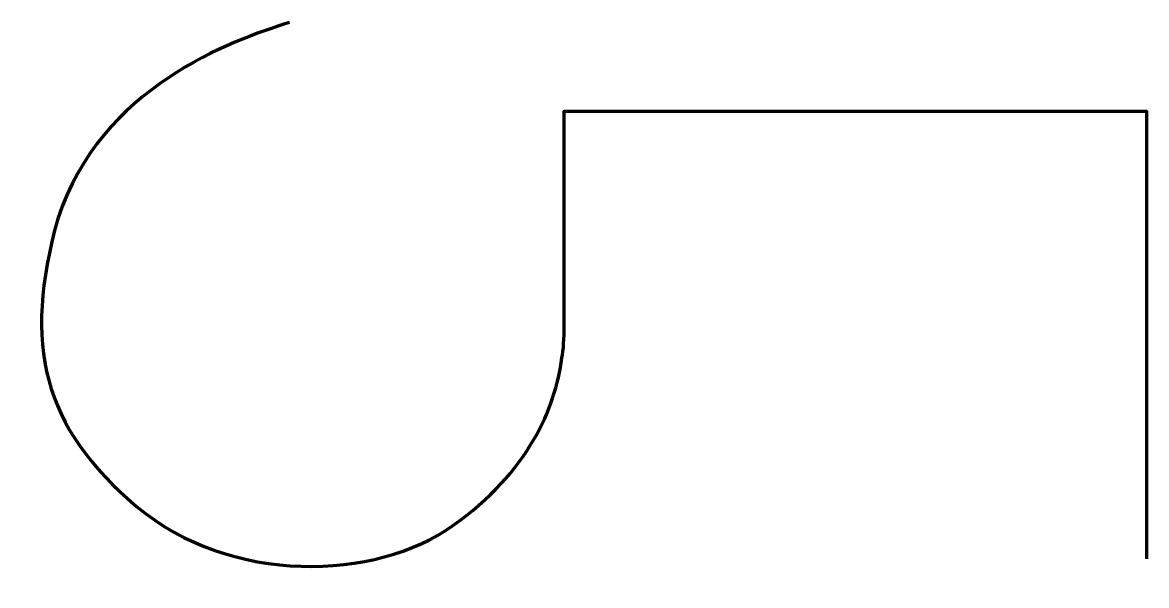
# Model space of a CAD drawing. Extents: x 1088 to 1887, y -1326 to -926.
import ezdxf

# ---------------------------------------------------------------- set-up
doc = ezdxf.new("R2010")
doc.units = 0
doc.header["$MEASUREMENT"] = 0
doc.layers.add('petrificus_totalus_path', color=7, linetype='Continuous', lineweight=0)

msp = doc.modelspace()

# ---------------------------------------------------------------- linework, layer by layer
at = {"layer": 'petrificus_totalus_path', "color": 7, "lineweight": 140}
msp.add_open_spline([(1278.25, -925.75), (1236.65, -938.74), (1144.08, -971.71), (1113.48, -1065.4), (1088.36, -1155.2), (1102.8, -1213.82), (1169.46, -1270.13), (1236.12, -1326.43), (1339.97, -1322.74), (1394.17, -1283.97), (1448.36, -1245.2), (1466.96, -1200.7), (1471.9, -1164.5), (1474.21, -1153.89), (1473.29, -1128.11), (1473.48, -1121.58), (1473.68, -1115.05), (1473.48, -988.85), (1473.48, -988.85), (1473.48, -988.85), (1887.48, -988.85), (1887.48, -988.85), (1887.48, -988.85), (1887.48, -1307.51), (1887.48, -1307.51)], degree=3, knots=[0, 0, 0, 0, 1, 1, 1, 2, 2, 2, 3, 3, 3, 4, 4, 4, 5, 5, 5, 6, 6, 6, 7, 7, 7, 8, 8, 8, 8], dxfattribs=at)

doc.saveas('drawing.dxf')
